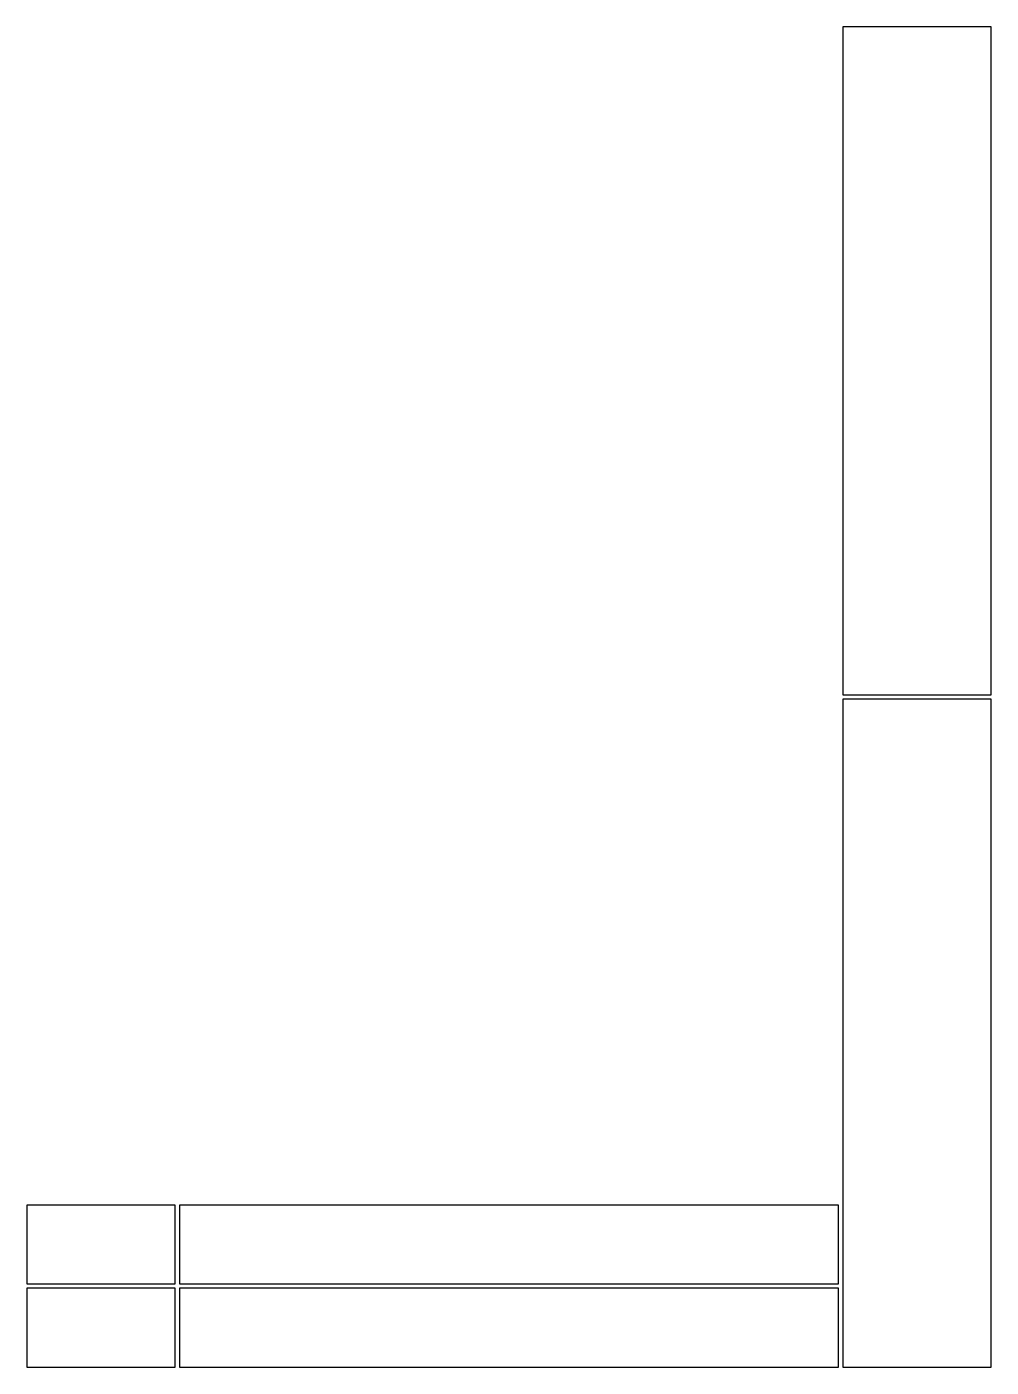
# Model space of a CAD drawing. Header units: millimetres. Extents: x 0 to 660, y 3 to 920.
import ezdxf

# ---------------------------------------------------------------- set-up
doc = ezdxf.new("R2010")
doc.units = ezdxf.units.MM

msp = doc.modelspace()

# ---------------------------------------------------------------- linework, layer by layer
at = {"layer": 'back_outsideCutPath'}
for p, q in [((0, 114), (0, 60)), ((101.6, 114), (0, 114)), ((101.6, 60), (101.6, 114)), ((0, 60), (101.6, 60))]:
    msp.add_line(p, q, dxfattribs=at)
at = {"layer": 'bottom_outsideCutPath'}
for p, q in [((558.8, 920.4), (558.8, 463.2)), ((660.4, 920.4), (558.8, 920.4)), ((660.4, 463.2), (660.4, 920.4)), ((558.8, 463.2), (660.4, 463.2))]:
    msp.add_line(p, q, dxfattribs=at)
at = {"layer": 'front_outsideCutPath'}
for p, q in [((0, 57), (0, 3)), ((101.6, 57), (0, 57)), ((101.6, 3), (101.6, 57)), ((0, 3), (101.6, 3))]:
    msp.add_line(p, q, dxfattribs=at)
at = {"layer": 'left_outsideCutPath'}
for p, q in [((104.6, 57), (104.6, 3)), ((555.8, 57), (104.6, 57)), ((555.8, 3), (555.8, 57)), ((104.6, 3), (555.8, 3))]:
    msp.add_line(p, q, dxfattribs=at)
at = {"layer": 'right_outsideCutPath'}
for p, q in [((104.6, 114), (104.6, 60)), ((555.8, 114), (104.6, 114)), ((555.8, 60), (555.8, 114)), ((104.6, 60), (555.8, 60))]:
    msp.add_line(p, q, dxfattribs=at)
at = {"layer": 'top_outsideCutPath'}
for p, q in [((558.8, 460.2), (558.8, 3)), ((660.4, 460.2), (558.8, 460.2)), ((660.4, 3), (660.4, 460.2)), ((558.8, 3), (660.4, 3))]:
    msp.add_line(p, q, dxfattribs=at)

doc.saveas('drawing.dxf')
